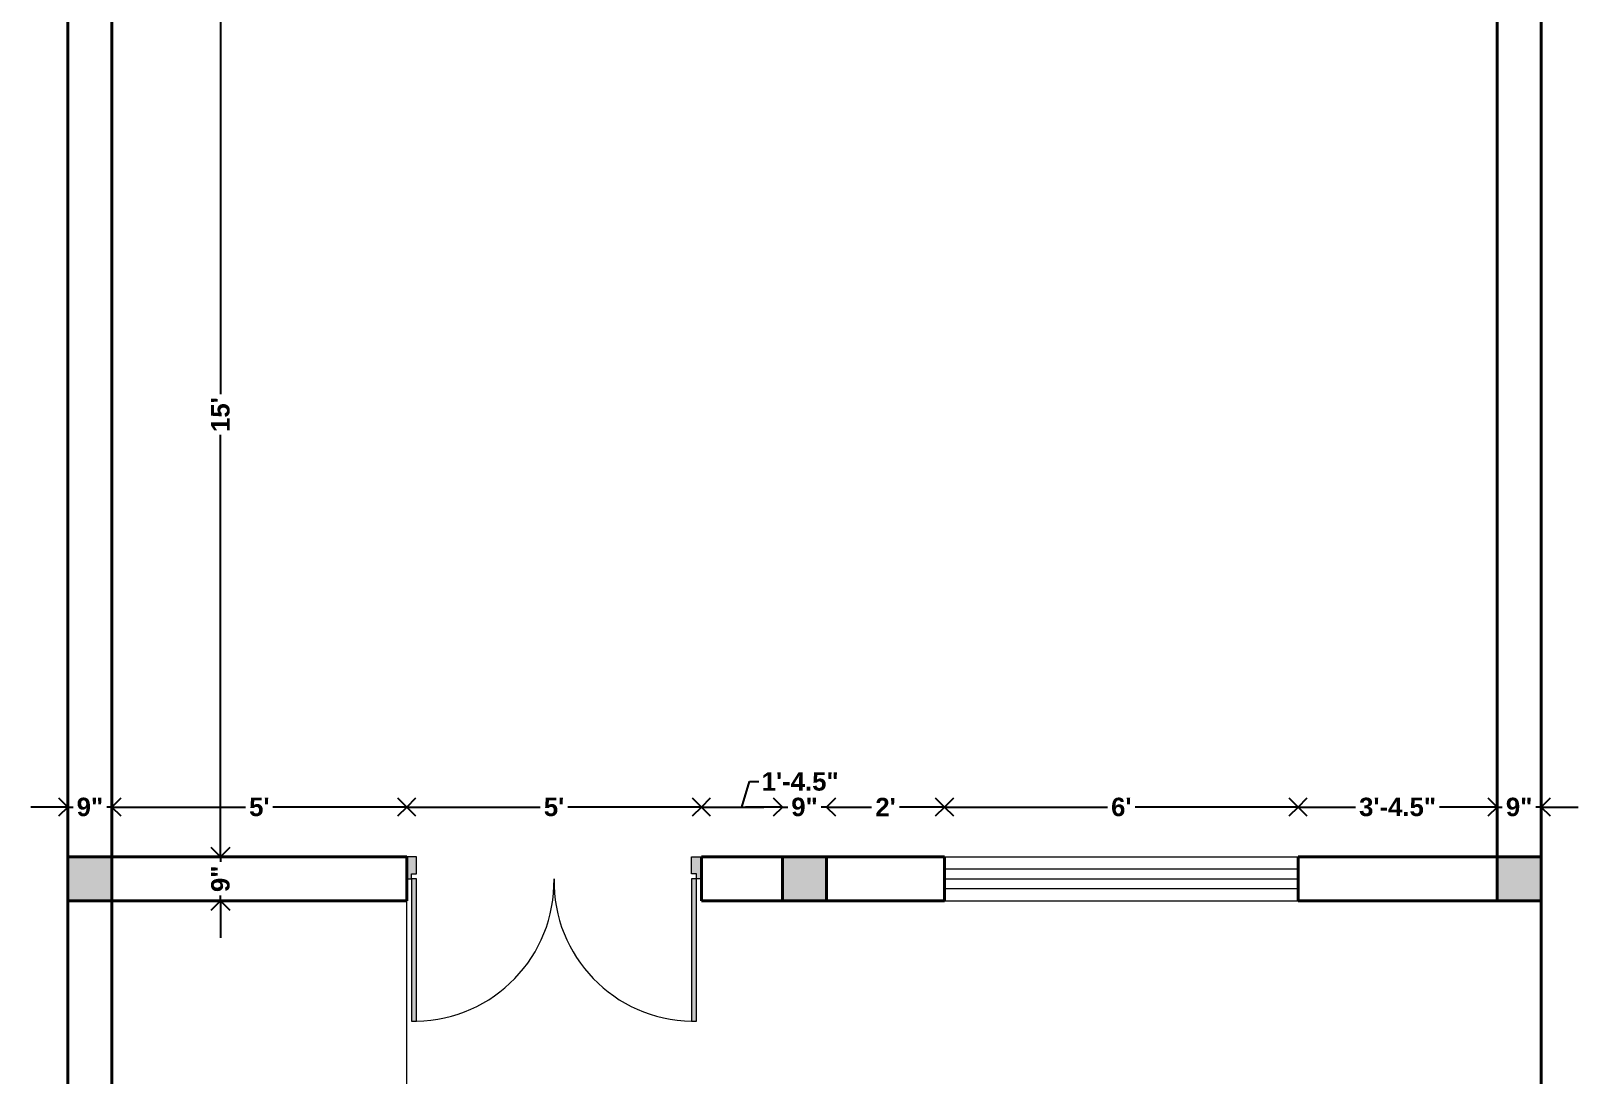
# Model space of a CAD drawing. Header units: inches. Extents: x 1457 to 6508, y 1058 to 4458.
# Drawn here: x 1925.4 to 2240.4, y 2596.8 to 2809.4 of the extents above; entities that cross this region are included whole.
import ezdxf

# ---------------------------------------------------------------- set-up
doc = ezdxf.new("R2010")
doc.units = ezdxf.units.IN
doc.linetypes.add('HIDDEN', pattern=[9.525, 6.35, -3.175])
for name, color, linetype, lineweight in [('1.COLUMN', 1, 'Continuous', 40), ('2.ROOF', 7, 'HIDDEN', 20), ('DOOR', 3, 'Continuous', 18), ('WALL', 2, 'Continuous', 40), ('WALL DIMENSION', 6, 'Continuous', 13), ('WINDOW', 4, 'Continuous', 18)]:
    doc.layers.add(name, color=color, linetype=linetype, lineweight=lineweight)
doc.styles.get("Standard").update_dxf_attribs({"font": 'arialbd.ttf'})
doc.dimstyles.new('WALL DIMENSION', dxfattribs={"dimscale": 1.5, "dimtxt": 2.5, "dimasz": 2.5, "dimexe": 1.25, "dimexo": 0.625, "dimtad": 0, "dimlunit": 3, "dimtxsty": 'Standard', "dimblk": 'OPEN90', "dimcen": 2.5, "dimse1": 1, "dimse2": 1, "dimclrd": 1, "dimclrt": 3, "dimadec": 0, "dimazin": 0, "dimtfac": 1, "dimtmove": 0, "dimatfit": 3, "dimfxl": 0, "dimarcsym": 0})

# ---------------------------------------------------------------- blocks, each defined once
blk = doc.blocks.new('_Open90')
at = {"color": 0, "linetype": 'ByBlock', "lineweight": -2}
for p, q in [((0, 0), (-1, 0)), ((-0.5, 0.5), (0, 0)), ((0, 0), (-0.5, -0.5))]:
    blk.add_line(p, q, dxfattribs=at)
blk = doc.blocks.new('*D40')
at = {"layer": 'Defpoints', "color": 0}
for p in [(1941.86, 2651.37), (1932.86, 2632.26), (1941.86, 2632.26)]:
    blk.add_point(p, dxfattribs=at)
at = {"layer": 'WALL DIMENSION', "color": 1, "lineweight": -2}
for p, q in [((1929.11, 2651.37), (1925.36, 2651.37)), ((1932.86, 2651.37), (1933.93, 2651.37)), ((1941.86, 2651.37), (1940.78, 2651.37)), ((1945.61, 2651.37), (1949.36, 2651.37))]:
    blk.add_line(p, q, dxfattribs=at)
at = {"layer": 'WALL DIMENSION', "color": 1, "lineweight": -2, "xscale": 3.75, "yscale": 3.75, "zscale": 3.75}
blk.add_blockref('_Open90', (1932.86, 2651.37), dxfattribs=at)
at = {"layer": 'WALL DIMENSION', "color": 1, "lineweight": -2, "xscale": 3.75, "yscale": 3.75, "zscale": 3.75, "rotation": 180}
blk.add_blockref('_Open90', (1941.86, 2651.37), dxfattribs=at)
at = {"layer": 'WALL DIMENSION', "color": 3, "insert": (1937.36, 2651.37), "char_height": 3.75, "attachment_point": 5}
blk.add_mtext('9"', dxfattribs=at)
blk = doc.blocks.new('*D41')
at = {"layer": 'Defpoints', "color": 0}
for p in [(2001.86, 2651.37), (2001.86, 2641.26), (1941.86, 2632.26)]:
    blk.add_point(p, dxfattribs=at)
at = {"layer": 'WALL DIMENSION', "color": 1, "lineweight": -2}
for p, q in [((1945.61, 2651.37), (1969.07, 2651.37)), ((1998.11, 2651.37), (1974.64, 2651.37))]:
    blk.add_line(p, q, dxfattribs=at)
at = {"layer": 'WALL DIMENSION', "color": 1, "lineweight": -2, "xscale": 3.75, "yscale": 3.75, "zscale": 3.75, "rotation": 180}
blk.add_blockref('_Open90', (1941.86, 2651.37), dxfattribs=at)
at = {"layer": 'WALL DIMENSION', "color": 1, "lineweight": -2, "xscale": 3.75, "yscale": 3.75, "zscale": 3.75}
blk.add_blockref('_Open90', (2001.86, 2651.37), dxfattribs=at)
at = {"layer": 'WALL DIMENSION', "color": 3, "insert": (1971.86, 2651.37), "char_height": 3.75, "attachment_point": 5}
blk.add_mtext("5'", dxfattribs=at)
blk = doc.blocks.new('*D42')
at = {"layer": 'Defpoints', "color": 0}
for p in [(2061.86, 2651.37), (2001.86, 2641.26), (2061.86, 2641.26)]:
    blk.add_point(p, dxfattribs=at)
at = {"layer": 'WALL DIMENSION', "color": 1, "lineweight": -2}
for p, q in [((2005.61, 2651.37), (2029.07, 2651.37)), ((2058.11, 2651.37), (2034.64, 2651.37))]:
    blk.add_line(p, q, dxfattribs=at)
at = {"layer": 'WALL DIMENSION', "color": 1, "lineweight": -2, "xscale": 3.75, "yscale": 3.75, "zscale": 3.75, "rotation": 180}
blk.add_blockref('_Open90', (2001.86, 2651.37), dxfattribs=at)
at = {"layer": 'WALL DIMENSION', "color": 1, "lineweight": -2, "xscale": 3.75, "yscale": 3.75, "zscale": 3.75}
blk.add_blockref('_Open90', (2061.86, 2651.37), dxfattribs=at)
at = {"layer": 'WALL DIMENSION', "color": 3, "insert": (2031.86, 2651.37), "char_height": 3.75, "attachment_point": 5}
blk.add_mtext("5'", dxfattribs=at)
blk = doc.blocks.new('*D64')
at = {"layer": 'Defpoints', "color": 0}
for p in [(2078.36, 2651.37), (2061.86, 2641.26), (2078.36, 2641.26)]:
    blk.add_point(p, dxfattribs=at)
at = {"layer": 'WALL DIMENSION', "color": 1, "lineweight": -2}
for p, q in [((2070.11, 2651.37), (2071.67, 2656.56)), ((2071.67, 2656.56), (2073.54, 2656.56)), ((2065.61, 2651.37), (2074.61, 2651.37))]:
    blk.add_line(p, q, dxfattribs=at)
at = {"layer": 'WALL DIMENSION', "color": 1, "lineweight": -2, "xscale": 3.75, "yscale": 3.75, "zscale": 3.75, "rotation": 180}
blk.add_blockref('_Open90', (2061.86, 2651.37), dxfattribs=at)
at = {"layer": 'WALL DIMENSION', "color": 1, "lineweight": -2, "xscale": 3.75, "yscale": 3.75, "zscale": 3.75}
blk.add_blockref('_Open90', (2078.36, 2651.37), dxfattribs=at)
at = {"layer": 'WALL DIMENSION', "color": 3, "insert": (2081.98, 2656.56), "char_height": 3.75, "attachment_point": 5}
blk.add_mtext('1\'-4.5"', dxfattribs=at)
blk = doc.blocks.new('*D65')
at = {"layer": 'Defpoints', "color": 0}
for p in [(2087.36, 2651.37), (2078.36, 2641.26), (2087.36, 2641.26)]:
    blk.add_point(p, dxfattribs=at)
at = {"layer": 'WALL DIMENSION', "color": 1, "lineweight": -2}
for p, q in [((2074.61, 2651.37), (2070.86, 2651.37)), ((2078.36, 2651.37), (2079.43, 2651.37)), ((2087.36, 2651.37), (2086.28, 2651.37)), ((2091.11, 2651.37), (2094.86, 2651.37))]:
    blk.add_line(p, q, dxfattribs=at)
at = {"layer": 'WALL DIMENSION', "color": 1, "lineweight": -2, "xscale": 3.75, "yscale": 3.75, "zscale": 3.75}
blk.add_blockref('_Open90', (2078.36, 2651.37), dxfattribs=at)
at = {"layer": 'WALL DIMENSION', "color": 1, "lineweight": -2, "xscale": 3.75, "yscale": 3.75, "zscale": 3.75, "rotation": 180}
blk.add_blockref('_Open90', (2087.36, 2651.37), dxfattribs=at)
at = {"layer": 'WALL DIMENSION', "color": 3, "insert": (2082.86, 2651.37), "char_height": 3.75, "attachment_point": 5}
blk.add_mtext('9"', dxfattribs=at)
blk = doc.blocks.new('*D66')
at = {"layer": 'Defpoints', "color": 0}
for p in [(2111.36, 2651.37), (2087.36, 2641.26), (2111.36, 2641.26)]:
    blk.add_point(p, dxfattribs=at)
at = {"layer": 'WALL DIMENSION', "color": 1, "lineweight": -2}
for p, q in [((2091.11, 2651.37), (2096.52, 2651.37)), ((2107.61, 2651.37), (2102.19, 2651.37))]:
    blk.add_line(p, q, dxfattribs=at)
at = {"layer": 'WALL DIMENSION', "color": 1, "lineweight": -2, "xscale": 3.75, "yscale": 3.75, "zscale": 3.75, "rotation": 180}
blk.add_blockref('_Open90', (2087.36, 2651.37), dxfattribs=at)
at = {"layer": 'WALL DIMENSION', "color": 1, "lineweight": -2, "xscale": 3.75, "yscale": 3.75, "zscale": 3.75}
blk.add_blockref('_Open90', (2111.36, 2651.37), dxfattribs=at)
at = {"layer": 'WALL DIMENSION', "color": 3, "insert": (2099.36, 2651.37), "char_height": 3.75, "attachment_point": 5}
blk.add_mtext("2'", dxfattribs=at)
blk = doc.blocks.new('*D67')
at = {"layer": 'Defpoints', "color": 0}
for p in [(2183.36, 2651.37), (2111.36, 2641.26), (2183.36, 2641.26)]:
    blk.add_point(p, dxfattribs=at)
at = {"layer": 'WALL DIMENSION', "color": 1, "lineweight": -2}
for p, q in [((2115.11, 2651.37), (2144.56, 2651.37)), ((2179.61, 2651.37), (2150.15, 2651.37))]:
    blk.add_line(p, q, dxfattribs=at)
at = {"layer": 'WALL DIMENSION', "color": 1, "lineweight": -2, "xscale": 3.75, "yscale": 3.75, "zscale": 3.75, "rotation": 180}
blk.add_blockref('_Open90', (2111.36, 2651.37), dxfattribs=at)
at = {"layer": 'WALL DIMENSION', "color": 1, "lineweight": -2, "xscale": 3.75, "yscale": 3.75, "zscale": 3.75}
blk.add_blockref('_Open90', (2183.36, 2651.37), dxfattribs=at)
at = {"layer": 'WALL DIMENSION', "color": 3, "insert": (2147.36, 2651.37), "char_height": 3.75, "attachment_point": 5}
blk.add_mtext("6'", dxfattribs=at)
blk = doc.blocks.new('*D68')
at = {"layer": 'Defpoints', "color": 0}
for p in [(2223.86, 2651.37), (2183.36, 2641.26), (2223.86, 2641.26)]:
    blk.add_point(p, dxfattribs=at)
at = {"layer": 'WALL DIMENSION', "color": 1, "lineweight": -2}
for p, q in [((2187.11, 2651.37), (2195.06, 2651.37)), ((2220.11, 2651.37), (2212.15, 2651.37))]:
    blk.add_line(p, q, dxfattribs=at)
at = {"layer": 'WALL DIMENSION', "color": 1, "lineweight": -2, "xscale": 3.75, "yscale": 3.75, "zscale": 3.75, "rotation": 180}
blk.add_blockref('_Open90', (2183.36, 2651.37), dxfattribs=at)
at = {"layer": 'WALL DIMENSION', "color": 1, "lineweight": -2, "xscale": 3.75, "yscale": 3.75, "zscale": 3.75}
blk.add_blockref('_Open90', (2223.86, 2651.37), dxfattribs=at)
at = {"layer": 'WALL DIMENSION', "color": 3, "insert": (2203.61, 2651.37), "char_height": 3.75, "attachment_point": 5}
blk.add_mtext('3\'-4.5"', dxfattribs=at)
blk = doc.blocks.new('*D69')
at = {"layer": 'Defpoints', "color": 0}
for p in [(2232.86, 2651.37), (2223.86, 2641.26), (2232.86, 2641.26)]:
    blk.add_point(p, dxfattribs=at)
at = {"layer": 'WALL DIMENSION', "color": 1, "lineweight": -2}
for p, q in [((2220.11, 2651.37), (2216.36, 2651.37)), ((2223.86, 2651.37), (2224.93, 2651.37)), ((2232.86, 2651.37), (2231.78, 2651.37)), ((2236.61, 2651.37), (2240.36, 2651.37))]:
    blk.add_line(p, q, dxfattribs=at)
at = {"layer": 'WALL DIMENSION', "color": 1, "lineweight": -2, "xscale": 3.75, "yscale": 3.75, "zscale": 3.75}
blk.add_blockref('_Open90', (2223.86, 2651.37), dxfattribs=at)
at = {"layer": 'WALL DIMENSION', "color": 1, "lineweight": -2, "xscale": 3.75, "yscale": 3.75, "zscale": 3.75, "rotation": 180}
blk.add_blockref('_Open90', (2232.86, 2651.37), dxfattribs=at)
at = {"layer": 'WALL DIMENSION', "color": 3, "insert": (2228.36, 2651.37), "char_height": 3.75, "attachment_point": 5}
blk.add_mtext('9"', dxfattribs=at)
blk = doc.blocks.new('*D154')
at = {"layer": 'Defpoints', "color": 0}
for p in [(1976.39, 2821.26), (1963.95, 2641.26), (1971.86, 2641.26)]:
    blk.add_point(p, dxfattribs=at)
at = {"layer": 'WALL DIMENSION', "color": 1, "lineweight": -2}
for p, q in [((1963.95, 2817.51), (1963.95, 2735.42)), ((1963.95, 2645.01), (1963.95, 2727.11))]:
    blk.add_line(p, q, dxfattribs=at)
at = {"layer": 'WALL DIMENSION', "color": 1, "lineweight": -2, "xscale": 3.75, "yscale": 3.75, "zscale": 3.75}
for p, rotation in [((1963.95, 2821.26), 90), ((1963.95, 2641.26), 270)]:
    blk.add_blockref('_Open90', p, dxfattribs=dict(at, rotation=rotation))
at = {"layer": 'WALL DIMENSION', "color": 3, "insert": (1963.95, 2731.26), "char_height": 3.75, "attachment_point": 5, "rotation": 90}
blk.add_mtext("15'", dxfattribs=at)
blk = doc.blocks.new('*D155')
at = {"layer": 'Defpoints', "color": 0}
for p in [(1971.86, 2641.26), (1963.95, 2632.26), (1971.84, 2632.26)]:
    blk.add_point(p, dxfattribs=at)
at = {"layer": 'WALL DIMENSION', "color": 1, "lineweight": -2}
for p, q in [((1963.95, 2645.01), (1963.95, 2648.76)), ((1963.95, 2641.26), (1963.95, 2640.19)), ((1963.95, 2632.26), (1963.95, 2633.34)), ((1963.95, 2628.51), (1963.95, 2624.76))]:
    blk.add_line(p, q, dxfattribs=at)
at = {"layer": 'WALL DIMENSION', "color": 1, "lineweight": -2, "xscale": 3.75, "yscale": 3.75, "zscale": 3.75}
for p, rotation in [((1963.95, 2641.26), 270), ((1963.95, 2632.26), 90)]:
    blk.add_blockref('_Open90', p, dxfattribs=dict(at, rotation=rotation))
at = {"layer": 'WALL DIMENSION', "color": 3, "insert": (1963.95, 2636.76), "char_height": 3.75, "attachment_point": 5, "rotation": 90}
blk.add_mtext('9"', dxfattribs=at)

msp = doc.modelspace()

# ---------------------------------------------------------------- hatches: boundary and pattern name
at = {"layer": '1.COLUMN'}
h = msp.add_hatch(color=256, dxfattribs=at)
h.dxf.hatch_style = 1
h.paths.add_polyline_path([(1941.8566, 2641.2629), (1932.8566, 2641.2629), (1932.8566, 2632.2629), (1941.8566, 2632.2629)])
h = msp.add_hatch(color=256, dxfattribs=at)
h.dxf.hatch_style = 1
h.paths.add_polyline_path([(2087.3566, 2641.2629), (2078.3566, 2641.2629), (2078.3566, 2632.2629), (2087.3566, 2632.2629)])
h = msp.add_hatch(color=256, dxfattribs=at)
h.dxf.hatch_style = 1
h.paths.add_polyline_path([(2232.8566, 2641.2629), (2223.8566, 2641.2629), (2223.8566, 2632.2629), (2232.8566, 2632.2629)])
at = {"layer": 'DOOR'}
h = msp.add_hatch(color=256, dxfattribs=at)
h.dxf.hatch_style = 1
h.paths.add_polyline_path([(2003.8566, 2607.7629), (2002.8566, 2607.7629), (2002.8566, 2636.7629), (2003.8566, 2636.7629)])
h.paths.add_polyline_path([(2003.8566, 2637.7629), (2002.8566, 2637.7629), (2002.8566, 2636.7629), (2001.8566, 2636.7629), (2001.8566, 2641.2629), (2003.8566, 2641.2629)])
h.paths.add_polyline_path([(2061.8566, 2636.7629), (2060.8566, 2636.7629), (2060.8566, 2637.7629), (2059.8566, 2637.7629), (2059.8566, 2641.2629), (2061.8566, 2641.2629)])
h.paths.add_polyline_path([(2060.8566, 2607.7629), (2059.8566, 2607.7629), (2059.8566, 2636.7629), (2060.8566, 2636.7629)])

# ---------------------------------------------------------------- linework, layer by layer
at = {"layer": '1.COLUMN'}
for points in [[(1932.8566, 2632.2629), (1941.8566, 2632.2629), (1941.8566, 2641.2629), (1932.8566, 2641.2629)], [(2078.3566, 2632.2629), (2087.3566, 2632.2629), (2087.3566, 2641.2629), (2078.3566, 2641.2629)], [(2223.8566, 2632.2629), (2232.8566, 2632.2629), (2232.8566, 2641.2629), (2223.8566, 2641.2629)]]:
    msp.add_lwpolyline(points, close=True, dxfattribs=at)
at = {"layer": '2.ROOF', "linetype": 'Continuous'}
msp.add_line((2001.8566, 2572.2629), (2001.8566, 2632.2629), dxfattribs=at)
at = {"layer": 'DOOR'}
for p, q in [((2001.8566, 2641.2629), (2001.8566, 2636.7629)), ((2003.8566, 2641.2629), (2001.8566, 2641.2629)), ((2003.8566, 2637.7629), (2003.8566, 2641.2629)), ((2059.8566, 2637.7629), (2059.8566, 2641.2629)), ((2059.8566, 2641.2629), (2061.8566, 2641.2629)), ((2061.8566, 2641.2629), (2061.8566, 2636.7629)), ((2001.8566, 2636.7629), (2002.8566, 2636.7629)), ((2002.8566, 2636.7629), (2002.8566, 2637.7629)), ((2002.8566, 2637.7629), (2003.8566, 2637.7629)), ((2060.8566, 2637.7629), (2059.8566, 2637.7629)), ((2060.8566, 2636.7629), (2060.8566, 2637.7629)), ((2061.8566, 2636.7629), (2060.8566, 2636.7629))]:
    msp.add_line(p, q, dxfattribs=at)
for points in [[(2002.8566, 2636.7629), (2002.8566, 2607.7629), (2003.8566, 2607.7629), (2003.8566, 2636.7629)], [(2059.8566, 2636.7629), (2059.8566, 2607.7629), (2060.8566, 2607.7629), (2060.8566, 2636.7629)]]:
    msp.add_lwpolyline(points, close=True, dxfattribs=at)
for centre, start, end in [((2003.3566, 2636.2629), 271.005086, 1.005086), ((2060.3566, 2636.2629), 178.994914, 268.994914)]:
    msp.add_arc(centre, 28.5044, start, end, dxfattribs=at)
at = {"layer": 'WALL'}
for p, q in [((1932.8566, 3157.2629), (1932.8566, 2632.2629)), ((2232.8566, 2632.2629), (2232.8566, 3157.2629)), ((1941.8566, 2821.2629), (1941.8566, 2641.2629)), ((2223.8566, 2641.2629), (2223.8566, 2821.2629)), ((2001.8566, 2641.2629), (1941.8566, 2641.2629)), ((2001.8566, 2632.2629), (2001.8566, 2641.2629)), ((2111.3566, 2641.2629), (2061.8566, 2641.2629)), ((2061.8566, 2632.2629), (2061.8566, 2641.2629)), ((2111.3566, 2632.2629), (2111.3566, 2641.2629)), ((2223.8566, 2641.2629), (2183.3566, 2641.2629)), ((2183.3566, 2632.2629), (2183.3566, 2641.2629)), ((2001.8566, 2632.2629), (1932.8566, 2632.2629)), ((2111.3566, 2632.2629), (2061.8566, 2632.2629)), ((2232.8566, 2632.2629), (2183.3566, 2632.2629))]:
    msp.add_line(p, q, dxfattribs=at)
at = {"layer": 'WALL', "color": 252}
for p, q in [((1932.8566, 2632.2629), (1932.8566, 2413.2629)), ((1941.8566, 2632.2629), (1941.8566, 2422.2629)), ((2232.8566, 2413.2629), (2232.8566, 2632.2629))]:
    msp.add_line(p, q, dxfattribs=at)
at = {"layer": 'WINDOW'}
for p, q in [((2111.3566, 2641.2629), (2183.3566, 2641.2629)), ((2111.3566, 2638.7629), (2183.3566, 2638.7629)), ((2111.3566, 2636.7629), (2183.3566, 2636.7629)), ((2111.3566, 2634.7629), (2183.3566, 2634.7629)), ((2111.3566, 2632.2629), (2183.3566, 2632.2629))]:
    msp.add_line(p, q, dxfattribs=at)

# ---------------------------------------------------------------- dimensions: what is measured, and where the dimension line sits
at = {"layer": 'WALL DIMENSION'}
for base, p1, p2, picture, middle in [((1963.9494, 2641.2629), (1976.3859, 2821.2629), (1971.8566, 2641.2629), '*D154', (1963.9494, 2731.2629)), ((1963.9494, 2632.2629), (1971.8566, 2641.2629), (1971.8442, 2632.2629), '*D155', (1963.9494, 2636.7629))]:
    dim = msp.add_linear_dim(base=base, p1=p1, p2=p2, angle=90, dimstyle='WALL DIMENSION', override={"dimtmove": 1}, dxfattribs=at)
    dim.commit()
    dim.dimension.update_dxf_attribs({"geometry": picture, "text_midpoint": middle})
for base, p1, p2, picture, middle in [((2078.3566, 2651.3668), (2061.8566, 2641.2629), (2078.3566, 2641.2629), '*D64', (2074.4779, 2656.5627)), ((2001.8566, 2651.3668), (1941.8566, 2632.2629), (2001.8566, 2641.2629), '*D41', (1971.8566, 2651.3668)), ((2061.8566, 2651.3668), (2001.8566, 2641.2629), (2061.8566, 2641.2629), '*D42', (2031.8566, 2651.3668)), ((2087.3566, 2651.3668), (2078.3566, 2641.2629), (2087.3566, 2641.2629), '*D65', (2082.8566, 2651.3668)), ((2111.3566, 2651.3668), (2087.3566, 2641.2629), (2111.3566, 2641.2629), '*D66', (2099.3566, 2651.3668)), ((2183.3566, 2651.3668), (2111.3566, 2641.2629), (2183.3566, 2641.2629), '*D67', (2147.3566, 2651.3668)), ((2223.8566, 2651.3668), (2183.3566, 2641.2629), (2223.8566, 2641.2629), '*D68', (2203.6066, 2651.3668)), ((2232.8566, 2651.3668), (2223.8566, 2641.2629), (2232.8566, 2641.2629), '*D69', (2228.3566, 2651.3668))]:
    dim = msp.add_linear_dim(base=base, p1=p1, p2=p2, dimstyle='WALL DIMENSION', override={"dimtmove": 1}, dxfattribs=at)
    dim.commit()
    dim.dimension.update_dxf_attribs({"geometry": picture, "text_midpoint": middle})
dim = msp.add_linear_dim(base=(1941.8566, 2651.3668), p1=(1932.8566, 2632.2629), p2=(1941.8566, 2632.2629), dimstyle='WALL DIMENSION', dxfattribs=at)
dim.commit()
dim.dimension.update_dxf_attribs({"geometry": '*D40', "text_midpoint": (1937.3566, 2651.3668)})

doc.saveas('drawing.dxf')
